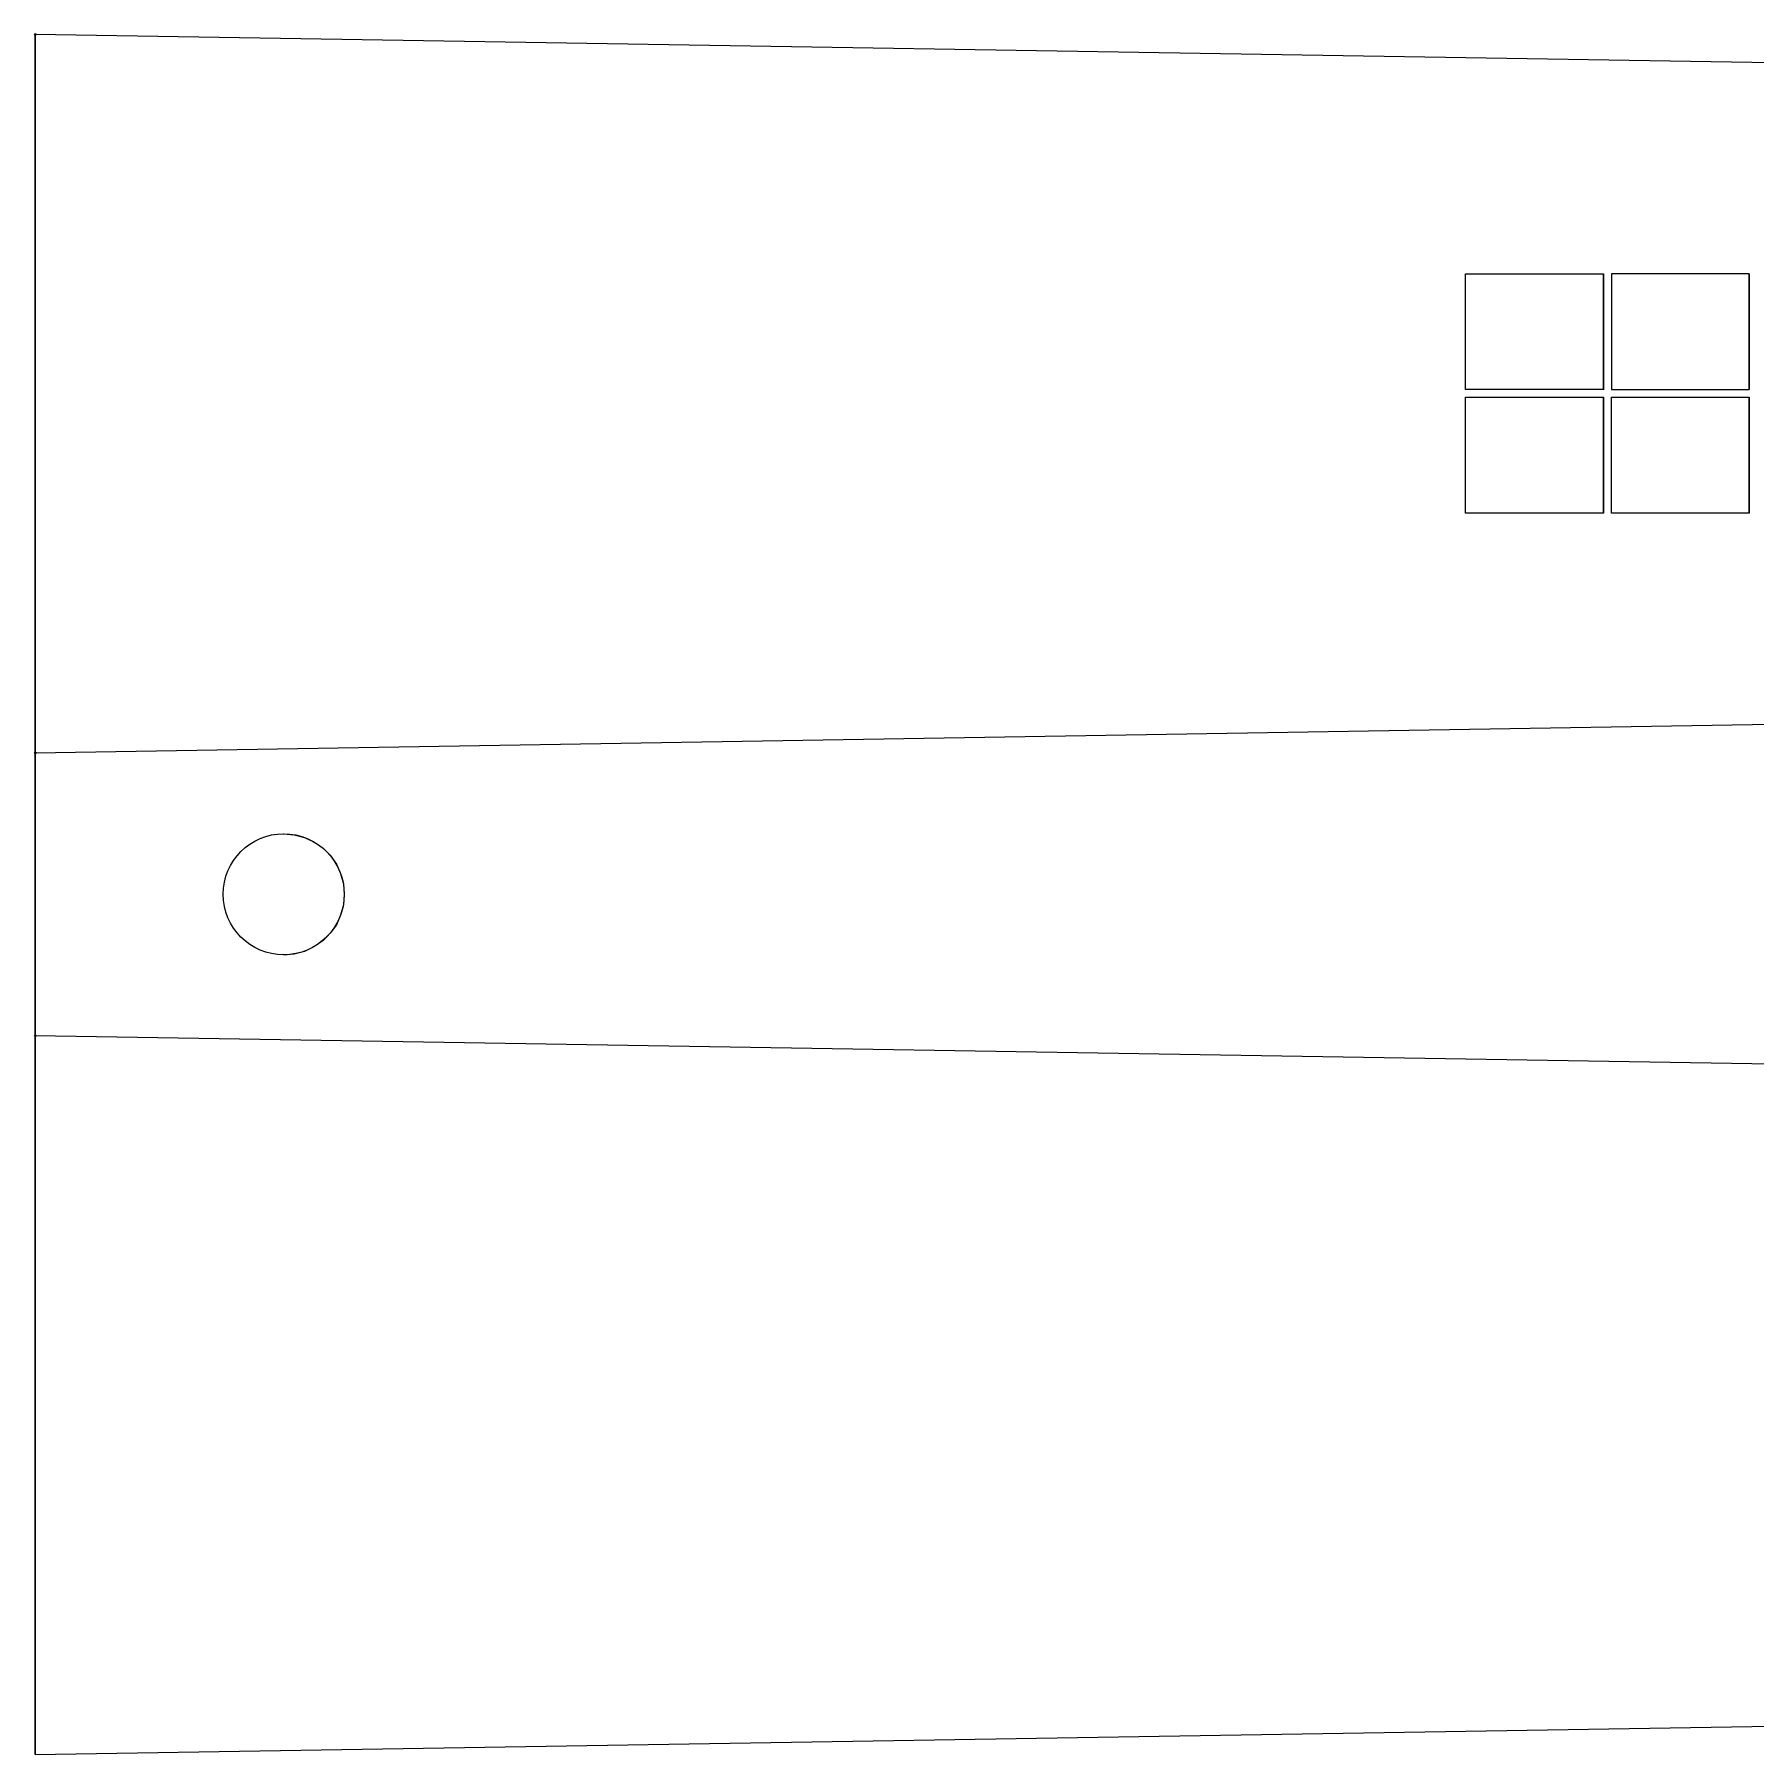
# Model space of a CAD drawing. Header units: centimetres. Extents: x -233 to -82, y 123 to 153.
# Drawn here: x -232.61 to -224.82, y 123.68 to 131.47 of the extents above; entities that cross this region are included whole.
import ezdxf

# ---------------------------------------------------------------- set-up
doc = ezdxf.new("R2010")
doc.units = ezdxf.units.CM
doc.header["$MEASUREMENT"] = 0
doc.layers.add('layer 1', color=7, linetype='Continuous')

msp = doc.modelspace()

# ---------------------------------------------------------------- linework, layer by layer
at = {"layer": 'layer 1', "color": 1}
for points in [[(-232.60442, 131.47079), (-232.60442, 131.47079), (-232.60061, 131.47079), (-232.60061, 131.47079), (-232.60061, 131.47079), (-232.60061, 131.47289), (-232.60232, 131.4746), (-232.60442, 131.4746), (-232.60442, 131.4746), (-232.60652, 131.4746), (-232.60823, 131.47289), (-232.60823, 131.47079), (-232.60823, 131.47079), (-232.60823, 131.46869), (-232.60652, 131.46698), (-232.60442, 131.46698), (-232.60442, 131.46698), (-232.60232, 131.46698), (-232.60061, 131.46869), (-232.60061, 131.47079), (-232.60061, 131.47079), (-232.60061, 131.47079), (-232.60442, 131.47079), (-232.60442, 131.47079)], [(-232.60442, 128.21748), (-232.60442, 128.21748), (-232.60061, 128.21748), (-232.60061, 128.21748), (-232.60061, 128.21748), (-232.60061, 128.21958), (-232.60232, 128.22129), (-232.60442, 128.22129), (-232.60442, 128.22129), (-232.60652, 128.22129), (-232.60823, 128.21958), (-232.60823, 128.21748), (-232.60823, 128.21748), (-232.60823, 128.21538), (-232.60652, 128.21367), (-232.60442, 128.21367), (-232.60442, 128.21367), (-232.60232, 128.21367), (-232.60061, 128.21538), (-232.60061, 128.21748), (-232.60061, 128.21748), (-232.60061, 128.21748), (-232.60442, 128.21748), (-232.60442, 128.21748)], [(-232.60442, 126.9369), (-232.60442, 126.9369), (-232.60061, 126.9369), (-232.60061, 126.9369), (-232.60061, 126.9369), (-232.60061, 126.939), (-232.60232, 126.94071), (-232.60442, 126.94071), (-232.60442, 126.94071), (-232.60652, 126.94071), (-232.60823, 126.939), (-232.60823, 126.9369), (-232.60823, 126.9369), (-232.60823, 126.9348), (-232.60652, 126.93309), (-232.60442, 126.93309), (-232.60442, 126.93309), (-232.60232, 126.93309), (-232.60061, 126.9348), (-232.60061, 126.9369), (-232.60061, 126.9369), (-232.60061, 126.9369), (-232.60442, 126.9369), (-232.60442, 126.9369)], [(-232.60442, 126.9369), (-232.60442, 126.9369), (-232.60061, 126.9369), (-232.60061, 126.9369), (-232.60061, 126.9369), (-232.60061, 126.939), (-232.60232, 126.94071), (-232.60442, 126.94071), (-232.60442, 126.94071), (-232.60652, 126.94071), (-232.60823, 126.939), (-232.60823, 126.9369), (-232.60823, 126.9369), (-232.60823, 126.9348), (-232.60652, 126.93309), (-232.60442, 126.93309), (-232.60442, 126.93309), (-232.60232, 126.93309), (-232.60061, 126.9348), (-232.60061, 126.9369), (-232.60061, 126.9369), (-232.60061, 126.9369), (-232.60442, 126.9369), (-232.60442, 126.9369)]]:
    msp.add_open_spline(points, degree=3, knots=[0, 0, 0, 0, 0.1428571, 0.1428571, 0.1428571, 0.1428571, 0.2857143, 0.2857143, 0.2857143, 0.2857143, 0.4285714, 0.4285714, 0.4285714, 0.4285714, 0.5714286, 0.5714286, 0.5714286, 0.5714286, 0.7142857, 0.7142857, 0.7142857, 0.7142857, 1, 1, 1, 1], dxfattribs=at)
at = {"layer": 'layer 1', "color": 1, "lineweight": 9}
for points, knots in [([(-232.60443, 131.47078), (-232.60443, 131.47078), (-232.60443, 131.47078), (-232.60443, 131.47078), (-232.60443, 131.47078), (-232.60443, 131.47078), (-232.60443, 128.21746), (-232.60443, 128.21746), (-232.60443, 128.21746), (-232.60443, 128.21746), (-232.60443, 131.47078), (-232.60443, 131.47078)], [0, 0, 0, 0, 0.25, 0.25, 0.25, 0.25, 0.5, 0.5, 0.5, 0.5, 1, 1, 1, 1]), ([(-232.60443, 128.21747), (-232.60443, 128.21747), (-172.60328, 129.20383), (-172.60328, 129.20383), (-172.60328, 129.20383), (-172.60328, 129.20383), (-172.60328, 130.48445), (-172.60328, 130.48445), (-172.60328, 130.48445), (-172.60328, 130.48445), (-232.60443, 131.47078), (-232.60443, 131.47078)], [0, 0, 0, 0, 0.25, 0.25, 0.25, 0.25, 0.5, 0.5, 0.5, 0.5, 1, 1, 1, 1]), ([(-226.12955, 130.38705), (-226.12955, 130.38705), (-225.50513, 130.38705), (-225.50513, 130.38705), (-225.50513, 130.38705), (-225.50513, 130.38705), (-225.50513, 129.86212), (-225.50513, 129.86212), (-225.50513, 129.86212), (-225.50513, 129.86212), (-225.50513, 130.38705), (-225.50513, 130.38705)], [0, 0, 0, 0, 0.25, 0.25, 0.25, 0.25, 0.5, 0.5, 0.5, 0.5, 1, 1, 1, 1]), ([(-225.50512, 129.86213), (-225.50512, 129.86213), (-226.12954, 129.86213), (-226.12954, 129.86213), (-226.12954, 129.86213), (-226.12954, 129.86213), (-226.12954, 130.38706), (-226.12954, 130.38706)], [0, 0, 0, 0, 0.3333333, 0.3333333, 0.3333333, 0.3333333, 1, 1, 1, 1]), ([(-224.84473, 129.86213), (-224.84473, 129.86213), (-225.46914, 129.86213), (-225.46914, 129.86213), (-225.46914, 129.86213), (-225.46914, 129.86213), (-225.46914, 130.38707), (-225.46914, 130.38707), (-225.46914, 130.38707), (-225.46914, 130.38707), (-224.84473, 130.38707), (-224.84473, 130.38707), (-224.84473, 130.38707), (-224.84473, 130.38707), (-224.84473, 129.86213), (-224.84473, 129.86213), (-224.84473, 129.86213), (-224.84473, 129.86213), (-224.84473, 130.38707), (-224.84473, 130.38707), (-224.84473, 130.38707), (-224.84473, 129.86213), (-224.84473, 129.86213)], [0, 0, 0, 0, 0.1666667, 0.1666667, 0.1666667, 0.1666667, 0.3333333, 0.3333333, 0.3333333, 0.3333333, 0.5, 0.5, 0.5, 0.5, 0.6666667, 0.6666667, 0.6666667, 0.6666667, 1, 1, 1, 1.52494, 1.52494, 1.52494, 1.52494]), ([(-225.50512, 129.30333), (-225.50512, 129.30333), (-226.12954, 129.30333), (-226.12954, 129.30333), (-226.12954, 129.30333), (-226.12954, 129.30333), (-226.12954, 129.82826), (-226.12954, 129.82826), (-226.12954, 129.82826), (-226.12954, 129.82826), (-225.50512, 129.82826), (-225.50512, 129.82826)], [0, 0, 0, 0, 0.25, 0.25, 0.25, 0.25, 0.5, 0.5, 0.5, 0.5, 1, 1, 1, 1]), ([(-225.50512, 129.82826), (-225.50512, 129.82826), (-225.50512, 129.30333), (-225.50512, 129.30333), (-225.50512, 129.30333), (-225.50512, 129.30333), (-225.50512, 129.82826), (-225.50512, 129.82826)], [0, 0, 0, 0, 0.3333333, 0.3333333, 0.3333333, 0.3333333, 1, 1, 1, 1]), ([(-224.84473, 129.30333), (-224.84473, 129.30333), (-225.46915, 129.30333), (-225.46915, 129.30333), (-225.46915, 129.30333), (-225.46915, 129.30333), (-225.46915, 129.82826), (-225.46915, 129.82826)], [0, 0, 0, 0, 0.3333333, 0.3333333, 0.3333333, 0.3333333, 1, 1, 1, 1]), ([(-225.46914, 129.82826), (-225.46914, 129.82826), (-224.84472, 129.82826), (-224.84472, 129.82826), (-224.84472, 129.82826), (-224.84472, 129.82826), (-224.84472, 129.30333), (-224.84472, 129.30333), (-224.84472, 129.30333), (-224.84472, 129.30333), (-224.84472, 129.82826), (-224.84472, 129.82826)], [0, 0, 0, 0, 0.25, 0.25, 0.25, 0.25, 0.5, 0.5, 0.5, 0.5, 1, 1, 1, 1]), ([(-232.60443, 128.21747), (-232.60443, 128.21747), (-232.60443, 128.21747), (-232.60443, 128.21747), (-232.60443, 128.21747), (-232.60443, 128.21747), (-232.60443, 126.93688), (-232.60443, 126.93688), (-232.60443, 126.93688), (-232.60443, 126.93688), (-232.60443, 128.21747), (-232.60443, 128.21747)], [0, 0, 0, 0, 0.25, 0.25, 0.25, 0.25, 0.5, 0.5, 0.5, 0.5, 1, 1, 1, 1]), ([(-231.47942, 127.30307), (-231.32804, 127.30307), (-231.20531, 127.4258), (-231.20531, 127.57722), (-231.20531, 127.57722), (-231.20531, 127.72859), (-231.32804, 127.85129), (-231.47942, 127.85129), (-231.47942, 127.85129), (-231.63083, 127.85129), (-231.75353, 127.72859), (-231.75353, 127.57722), (-231.75353, 127.57722), (-231.75353, 127.4258), (-231.63083, 127.30307), (-231.47942, 127.30307)], [0, 0, 0, 0, 0.2, 0.2, 0.2, 0.2, 0.4, 0.4, 0.4, 0.4, 0.6, 0.6, 0.6, 0.6, 1, 1, 1, 1]), ([(-231.48048, 127.85129), (-231.48048, 127.85129), (-231.4318, 127.84706), (-231.4318, 127.84706), (-231.4318, 127.84706), (-231.4318, 127.84706), (-231.38523, 127.83439), (-231.38523, 127.83439), (-231.38523, 127.83439), (-231.38523, 127.83439), (-231.3429, 127.81531), (-231.3429, 127.81531), (-231.3429, 127.81531), (-231.3429, 127.81531), (-231.30268, 127.78779), (-231.30268, 127.78779), (-231.30268, 127.78779), (-231.30268, 127.78779), (-231.26882, 127.75393), (-231.26882, 127.75393), (-231.26882, 127.75393), (-231.26882, 127.75393), (-231.2413, 127.71371), (-231.2413, 127.71371), (-231.2413, 127.71371), (-231.2413, 127.71371), (-231.22225, 127.67138), (-231.22225, 127.67138), (-231.22225, 127.67138), (-231.22225, 127.67138), (-231.20955, 127.62481), (-231.20955, 127.62481), (-231.20955, 127.62481), (-231.20955, 127.62481), (-231.20532, 127.57613), (-231.20532, 127.57613), (-231.20532, 127.57613), (-231.20532, 127.57613), (-231.20955, 127.52956), (-231.20955, 127.52956), (-231.20955, 127.52956), (-231.20955, 127.52956), (-231.22225, 127.48303), (-231.22225, 127.48303), (-231.22225, 127.48303), (-231.22225, 127.48303), (-231.2413, 127.43858), (-231.2413, 127.43858), (-231.2413, 127.43858), (-231.2413, 127.43858), (-231.26882, 127.40048), (-231.26882, 127.40048), (-231.26882, 127.40048), (-231.26882, 127.40048), (-231.30268, 127.36658), (-231.30268, 127.36658), (-231.30268, 127.36658), (-231.30268, 127.36658), (-231.3429, 127.33906), (-231.3429, 127.33906), (-231.3429, 127.33906), (-231.3429, 127.33906), (-231.38523, 127.31789), (-231.38523, 127.31789), (-231.38523, 127.31789), (-231.38523, 127.31789), (-231.4318, 127.30523), (-231.4318, 127.30523), (-231.4318, 127.30523), (-231.4318, 127.30523), (-231.48048, 127.30096), (-231.48048, 127.30096)], [0, 0, 0, 0, 0.0526316, 0.0526316, 0.0526316, 0.0526316, 0.1052632, 0.1052632, 0.1052632, 0.1052632, 0.1578947, 0.1578947, 0.1578947, 0.1578947, 0.2105263, 0.2105263, 0.2105263, 0.2105263, 0.2631579, 0.2631579, 0.2631579, 0.2631579, 0.3157895, 0.3157895, 0.3157895, 0.3157895, 0.3684211, 0.3684211, 0.3684211, 0.3684211, 0.4210526, 0.4210526, 0.4210526, 0.4210526, 0.4736842, 0.4736842, 0.4736842, 0.4736842, 0.5263158, 0.5263158, 0.5263158, 0.5263158, 0.5789474, 0.5789474, 0.5789474, 0.5789474, 0.6315789, 0.6315789, 0.6315789, 0.6315789, 0.6842105, 0.6842105, 0.6842105, 0.6842105, 0.7368421, 0.7368421, 0.7368421, 0.7368421, 0.7894737, 0.7894737, 0.7894737, 0.7894737, 0.8421053, 0.8421053, 0.8421053, 0.8421053, 0.8947368, 0.8947368, 0.8947368, 0.8947368, 1, 1, 1, 1]), ([(-232.60443, 126.93689), (-232.60443, 126.93689), (-232.60443, 126.93689), (-232.60443, 126.93689), (-232.60443, 126.93689), (-232.60443, 126.93689), (-232.60443, 123.68149), (-232.60443, 123.68149), (-232.60443, 123.68149), (-232.60443, 123.68149), (-232.60443, 126.93689), (-232.60443, 126.93689)], [0, 0, 0, 0, 0.25, 0.25, 0.25, 0.25, 0.5, 0.5, 0.5, 0.5, 1, 1, 1, 1]), ([(-232.60443, 123.68148), (-232.60443, 123.68148), (-172.60328, 124.66781), (-172.60328, 124.66781), (-172.60328, 124.66781), (-172.60328, 124.66781), (-172.60328, 125.94843), (-172.60328, 125.94843), (-172.60328, 125.94843), (-172.60328, 125.94843), (-232.60443, 126.93688), (-232.60443, 126.93688)], [0, 0, 0, 0, 0.25, 0.25, 0.25, 0.25, 0.5, 0.5, 0.5, 0.5, 1, 1, 1, 1])]:
    msp.add_open_spline(points, degree=3, knots=knots, dxfattribs=at)

doc.saveas('drawing.dxf')
